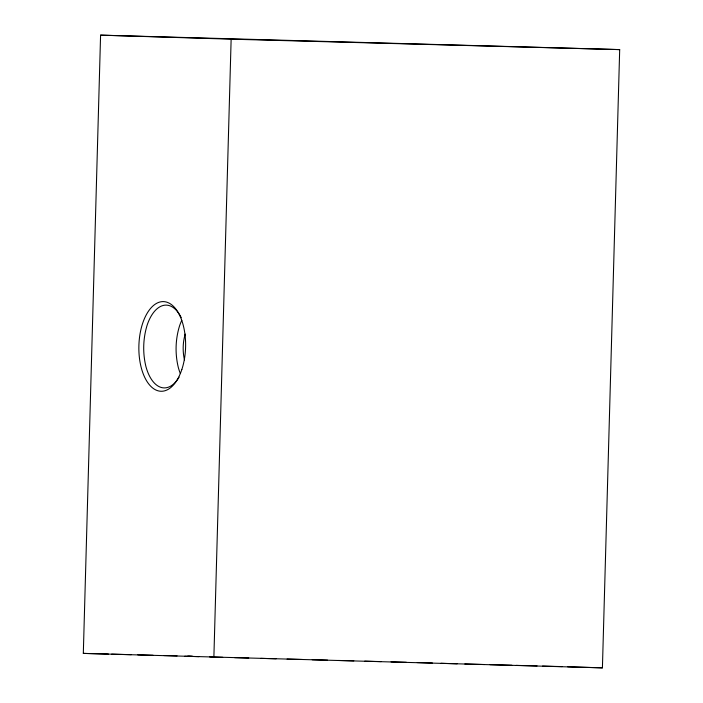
<?xml version="1.0" encoding="UTF-8"?>
<svg xmlns="http://www.w3.org/2000/svg" width="703" height="703" viewBox="0 0 703 703"><rect width="100%" height="100%" fill="white"/><g stroke="black" fill="none" stroke-linecap="round" stroke-linejoin="round"><path stroke-width="1.05" d="M83.314 653.395L100.582 35.15L619.686 49.605L602.418 667.85L83.314 653.395L108.385 654.062M213.87 657.41L231.138 39.175L100.582 35.15M187.279 656.259L192.552 656.365L188.536 656.242M231.138 39.175L619.686 49.605M111.654 654.15L131.276 654.678M137.823 654.853L153.078 655.266M163.984 655.556L177.059 655.908M248.774 658.043L234.617 657.657M260.813 658.368L276.13 658.781M287.07 659.08L302.395 659.484M312.246 659.757L327.563 660.161M338.512 660.46L353.829 660.873M364.769 661.163L381.184 661.602M391.035 661.866L406.36 662.279M417.301 662.577L432.415 663.026M464.824 663.992L484.525 664.528M490 664.669L511.889 665.258M516.274 665.381L537.066 665.934M542.54 666.084L562.242 666.611M184.757 656.242L198.844 656.646M209.687 656.945L222.693 657.314M567.673 666.778L602.418 667.85M441.027 663.289L457.161 663.79M181.251 317.721A41.398 21.565 -88.5 0 0 147.103 325.252C143.008 338.635 142.612 353.038 145.943 366.632A41.398 21.565 -88.5 0 0 179.089 377.168M180.32 373.486A41.398 21.565 -88.5 0 1 178.325 367.502C174.985 353.908 175.381 339.505 179.476 326.122A41.398 21.565 -88.5 0 1 181.805 320.269M184.502 359.892A27.602 14.376 -88.5 0 1 185.223 334.092M181.849 369.47A44.851 23.366 -88.5 0 0 163.5 301.605A44.851 23.366 -88.5 0 0 141.4 368.231A44.851 23.366 -88.5 0 0 181.849 369.47"/></g></svg>
